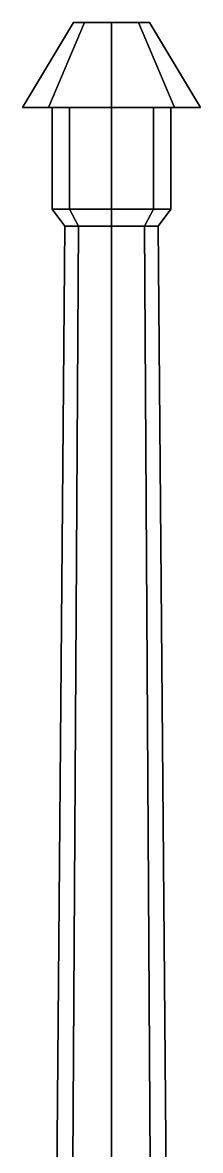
# Model space of a CAD drawing. Header units: millimetres. Extents: x -19 to 0.8, y -3.3 to 6.
# Drawn here: x -0.105 to 0.105, y 0.991 to 2.32 of the extents above; entities that cross this region are included whole.
import ezdxf

# ---------------------------------------------------------------- set-up
doc = ezdxf.new("R2010")
doc.units = ezdxf.units.MM
doc.layers.add('gun', color=1, linetype='Continuous')

msp = doc.modelspace()

# ---------------------------------------------------------------- linework, layer by layer
at = {"layer": 'gun'}
for points in [[(-0.0742, 2.22, 1.0958), (-0.105, 2.22, 1.17), (-0.045, 2.32, 1.17), (-0.0318, 2.32, 1.1382)], [(-0.105, 2.22, 1.17), (-0.0742, 2.22, 1.2442), (-0.0318, 2.32, 1.2018), (-0.045, 2.32, 1.17)], [(0, 2.22, 1.065), (-0.0742, 2.22, 1.0958), (-0.0318, 2.32, 1.1382), (0, 2.32, 1.125)], [(-0.0742, 2.22, 1.2442), (0, 2.22, 1.275), (0, 2.32, 1.215), (-0.0318, 2.32, 1.2018)], [(-0.0318, 2.32, 1.2018), (0, 2.32, 1.215), (0.0318, 2.32, 1.2018), (-0.045, 2.32, 1.17)], [(-0.045, 2.32, 1.17), (0.0318, 2.32, 1.2018), (0.045, 2.32, 1.17), (-0.0318, 2.32, 1.1382)], [(-0.0318, 2.32, 1.1382), (0.045, 2.32, 1.17), (0.0318, 2.32, 1.1382), (0, 2.32, 1.125)], [(0.0742, 2.22, 1.0958), (0, 2.22, 1.065), (0, 2.32, 1.125), (0.0318, 2.32, 1.1382)], [(0, 2.22, 1.275), (0.0742, 2.22, 1.2442), (0.0318, 2.32, 1.2018), (0, 2.32, 1.215)], [(0.105, 2.22, 1.17), (0.0742, 2.22, 1.0958), (0.0318, 2.32, 1.1382), (0.045, 2.32, 1.17)], [(0.0742, 2.22, 1.2442), (0.105, 2.22, 1.17), (0.045, 2.32, 1.17), (0.0318, 2.32, 1.2018)], [(-0.0742, 2.22, 1.2442), (-0.105, 2.22, 1.17), (-0.07, 2.22, 1.17), (-0.0495, 2.22, 1.2195)], [(-0.105, 2.22, 1.17), (-0.0742, 2.22, 1.0958), (-0.0495, 2.22, 1.1205), (-0.07, 2.22, 1.17)], [(0, 2.22, 1.275), (-0.0742, 2.22, 1.2442), (-0.0495, 2.22, 1.2195), (0, 2.22, 1.24)], [(-0.0742, 2.22, 1.0958), (0, 2.22, 1.065), (0, 2.22, 1.1), (-0.0495, 2.22, 1.1205)], [(-0.0495, 2.22, 1.2195), (-0.07, 2.22, 1.17), (-0.07, 2.1, 1.17), (-0.0495, 2.1, 1.2195)], [(-0.07, 2.22, 1.17), (-0.0495, 2.22, 1.1205), (-0.0495, 2.1, 1.1205), (-0.07, 2.1, 1.17)], [(0, 2.22, 1.24), (-0.0495, 2.22, 1.2195), (-0.0495, 2.1, 1.2195), (0, 2.1, 1.24)], [(-0.0495, 2.22, 1.1205), (0, 2.22, 1.1), (0, 2.1, 1.1), (-0.0495, 2.1, 1.1205)], [(0.0495, 2.22, 1.2195), (0, 2.22, 1.24), (0, 2.1, 1.24), (0.0495, 2.1, 1.2195)], [(0, 2.22, 1.1), (0.0495, 2.22, 1.1205), (0.0495, 2.1, 1.1205), (0, 2.1, 1.1)], [(0, 2.22, 1.065), (0.0742, 2.22, 1.0958), (0.0495, 2.22, 1.1205), (0, 2.22, 1.1)], [(0.0742, 2.22, 1.2442), (0, 2.22, 1.275), (0, 2.22, 1.24), (0.0495, 2.22, 1.2195)], [(0.07, 2.22, 1.17), (0.0495, 2.22, 1.2195), (0.0495, 2.1, 1.2195), (0.07, 2.1, 1.17)], [(0.0495, 2.22, 1.1205), (0.07, 2.22, 1.17), (0.07, 2.1, 1.17), (0.0495, 2.1, 1.1205)], [(0.0742, 2.22, 1.0958), (0.105, 2.22, 1.17), (0.07, 2.22, 1.17), (0.0495, 2.22, 1.1205)], [(0.105, 2.22, 1.17), (0.0742, 2.22, 1.2442), (0.0495, 2.22, 1.2195), (0.07, 2.22, 1.17)], [(-0.0389, 2.08, 1.1311), (-0.055, 2.08, 1.17), (-0.07, 2.1, 1.17), (-0.0495, 2.1, 1.1205)], [(-0.055, 2.08, 1.17), (-0.0389, 2.08, 1.2089), (-0.0495, 2.1, 1.2195), (-0.07, 2.1, 1.17)], [(0, 2.08, 1.115), (-0.0389, 2.08, 1.1311), (-0.0495, 2.1, 1.1205), (0, 2.1, 1.1)], [(-0.0389, 2.08, 1.2089), (0, 2.08, 1.225), (0, 2.1, 1.24), (-0.0495, 2.1, 1.2195)], [(0.0389, 2.08, 1.1311), (0, 2.08, 1.115), (0, 2.1, 1.1), (0.0495, 2.1, 1.1205)], [(0, 2.08, 1.225), (0.0389, 2.08, 1.2089), (0.0495, 2.1, 1.2195), (0, 2.1, 1.24)], [(0.055, 2.08, 1.17), (0.0389, 2.08, 1.1311), (0.0495, 2.1, 1.1205), (0.07, 2.1, 1.17)], [(0.0389, 2.08, 1.2089), (0.055, 2.08, 1.17), (0.07, 2.1, 1.17), (0.0495, 2.1, 1.2195)], [(-0.0389, 2.08, 1.2089), (-0.055, 2.08, 1.17), (-0.065, 0.91, 1.17), (-0.046, 0.91, 1.216)], [(-0.055, 2.08, 1.17), (-0.0389, 2.08, 1.1311), (-0.046, 0.91, 1.124), (-0.065, 0.91, 1.17)], [(0, 2.08, 1.225), (-0.0389, 2.08, 1.2089), (-0.046, 0.91, 1.216), (0, 0.91, 1.235)], [(-0.0389, 2.08, 1.1311), (0, 2.08, 1.115), (0, 0.91, 1.105), (-0.046, 0.91, 1.124)], [(0.0389, 2.08, 1.2089), (0, 2.08, 1.225), (0, 0.91, 1.235), (0.046, 0.91, 1.216)], [(0, 2.08, 1.115), (0.0389, 2.08, 1.1311), (0.046, 0.91, 1.124), (0, 0.91, 1.105)], [(0.055, 2.08, 1.17), (0.0389, 2.08, 1.2089), (0.046, 0.91, 1.216), (0.065, 0.91, 1.17)], [(0.0389, 2.08, 1.1311), (0.055, 2.08, 1.17), (0.065, 0.91, 1.17), (0.046, 0.91, 1.124)]]:
    msp.add_3dface(points, dxfattribs=at)

doc.saveas('drawing.dxf')
